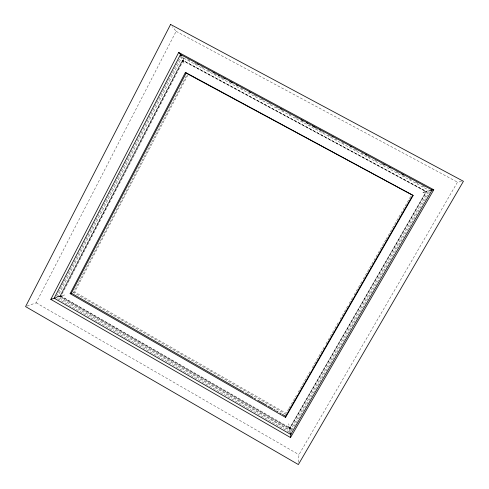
<?xml version="1.0" encoding="UTF-8"?>
<svg xmlns="http://www.w3.org/2000/svg" width="489" height="489" viewBox="0 0 489 489"><rect width="100%" height="100%" fill="white"/><g stroke="black" fill="none" stroke-linecap="round" stroke-linejoin="round"><path stroke-width="0.37" stroke-dasharray="2.44 1.83" d="M298.492 462.27L298.95 454.672L457.484 182.159L461.94 181.505M291.181 430.888L291.407 428.676L429.03 190.307M289.402 429.623L426.75 191.627L182.403 60.11L59.53 296.682L289.402 429.623L289.555 427.508L288.675 423.761M182.635 60.251L59.97 296.395L289.506 428.48L426.249 191.529L182.672 60.226L183.271 63.344M289.543 428.456L426.115 191.706L426.75 191.627M26.987 306.09L36.143 302.807L176.119 31.333L172.434 26.742M56.455 296.218L179.976 58.124M291.132 431.414L57.506 296.927L181.621 57.818M57.739 296.841L60.508 295.833L183.931 58.258L182.513 56.675M59.53 296.682L60.923 296.187L183.167 60.936L182.672 60.226M285.955 414.385L73.466 292.41L186.902 74.939M73.466 292.41L74.676 291.964L187.917 74.939M288.761 408.663L286.102 413.297L74.676 291.964M289.146 408.003L296.371 395.43M298.272 392.123L306.255 378.229M306.634 377.569L310.436 370.949M312.337 367.642L320.319 353.749M320.698 353.089L324.5 346.469M326.022 343.822L334.39 329.268M334.769 328.602L338.571 321.988M340.093 319.341L347.697 306.108M349.219 303.461L352.636 297.508M354.158 294.861L361.762 281.627M363.284 278.981L385.717 239.946M386.096 239.28L411.188 195.612M291.896 430.094L429.348 192.122M57.506 296.927L61.247 295.808M64.621 294.94L59.988 296.395L62.458 295.735M422.857 192.574L426.249 191.529L421.854 192.672M426.604 191.199L427.783 190.869M176.119 31.333L457.484 182.159M182.403 60.11L183.167 60.936L426.115 191.706M187.703 59.365L190.392 60.813M194.426 62.983L197.116 64.432M201.15 66.608L203.846 68.057M207.88 70.233L209.897 71.321M214.604 73.851L216.621 74.939M220.655 77.115L223.345 78.564M240.832 87.983L243.522 89.432M254.286 95.227L256.303 96.315M261.01 98.851L264.372 100.661M269.078 103.197L271.102 104.285M275.808 106.822L277.825 107.904M281.86 110.08L284.549 111.529M288.583 113.705L291.273 115.153M295.313 117.323L298.003 118.772M302.037 120.948L304.054 122.036M308.761 124.573L310.778 125.661M315.491 128.191L317.508 129.279M321.542 131.455L324.231 132.904M328.266 135.074L330.955 136.529M334.989 138.699L337.007 139.787M341.719 142.323L343.736 143.411M354.494 149.206L357.184 150.655M361.224 152.831L363.914 154.279M367.948 156.449L370.638 157.898M374.672 160.074L376.689 161.162M381.396 163.699L383.419 164.781M396.194 171.663L398.211 172.751M402.918 175.288L404.941 176.376M408.975 178.546L411.665 180.001M415.699 182.171L418.388 183.619M422.423 185.796L425.112 187.244M183.931 58.258L428.358 189.946M60.508 295.833L291.407 428.676M57.739 298.712L289.005 431.891M60.923 296.187L289.567 428.376M36.143 302.807L298.95 454.672M289.506 428.48L288.449 425.723M183.167 60.936L184.445 64.597M182.507 56.877L183.656 60.245M290.234 427.539L291.059 430.956"/><path stroke-width="0.73" d="M290.515 437.539L433.767 189.775L178.723 52.457L50.819 299.372L290.515 437.539L290.888 433.847M285.558 417.392L413.162 195.459L185.423 72.403L70.129 293.644L285.558 417.392L285.704 416.267L412.239 196.162M290.833 434.366L289.72 431.726M180.49 54.511L54.145 298.168L290.772 434.476L432.099 189.964L180.527 54.493L181.126 57.604M70.129 293.644L71.376 293.186L186.107 73.099L185.423 72.403M432.099 189.964L428.7 191.01M50.819 299.372L56.626 297.514M431.353 190.044L433.767 189.775M413.162 195.459L186.107 73.099M197.507 64.102L198.852 64.823M212.959 72.427L214.304 73.148M218.338 75.318L219.683 76.046M223.711 78.216L225.056 78.937M229.763 81.474L232.446 82.922M236.48 85.092L237.825 85.813M249.249 91.969L250.594 92.69M280.16 108.619L281.505 109.34M300.992 119.836L302.336 120.557M306.365 122.733L307.709 123.454M312.416 125.985L315.099 127.433M319.134 129.609L320.478 130.331M331.903 136.486L333.241 137.207M350.045 146.254L351.389 146.981M365.497 154.579L366.842 155.3M383.645 164.353L384.984 165.074M389.018 167.244L390.363 167.971M401.787 174.121L403.132 174.848M71.376 293.186L243.84 392.227M245.166 392.985L253.094 397.539M254.414 398.297L255.735 399.055M257.721 400.198L266.829 405.43M268.131 406.176L272.691 408.792M273.993 409.537L275.295 410.289M276.597 411.035L277.899 411.781M279.849 412.905L281.151 413.651M282.453 414.397L285.704 416.267M178.723 52.457L181.566 55.624M170.594 24.45L25.575 306.597L298.357 464.55L463.425 181.285L170.594 24.45"/></g></svg>
